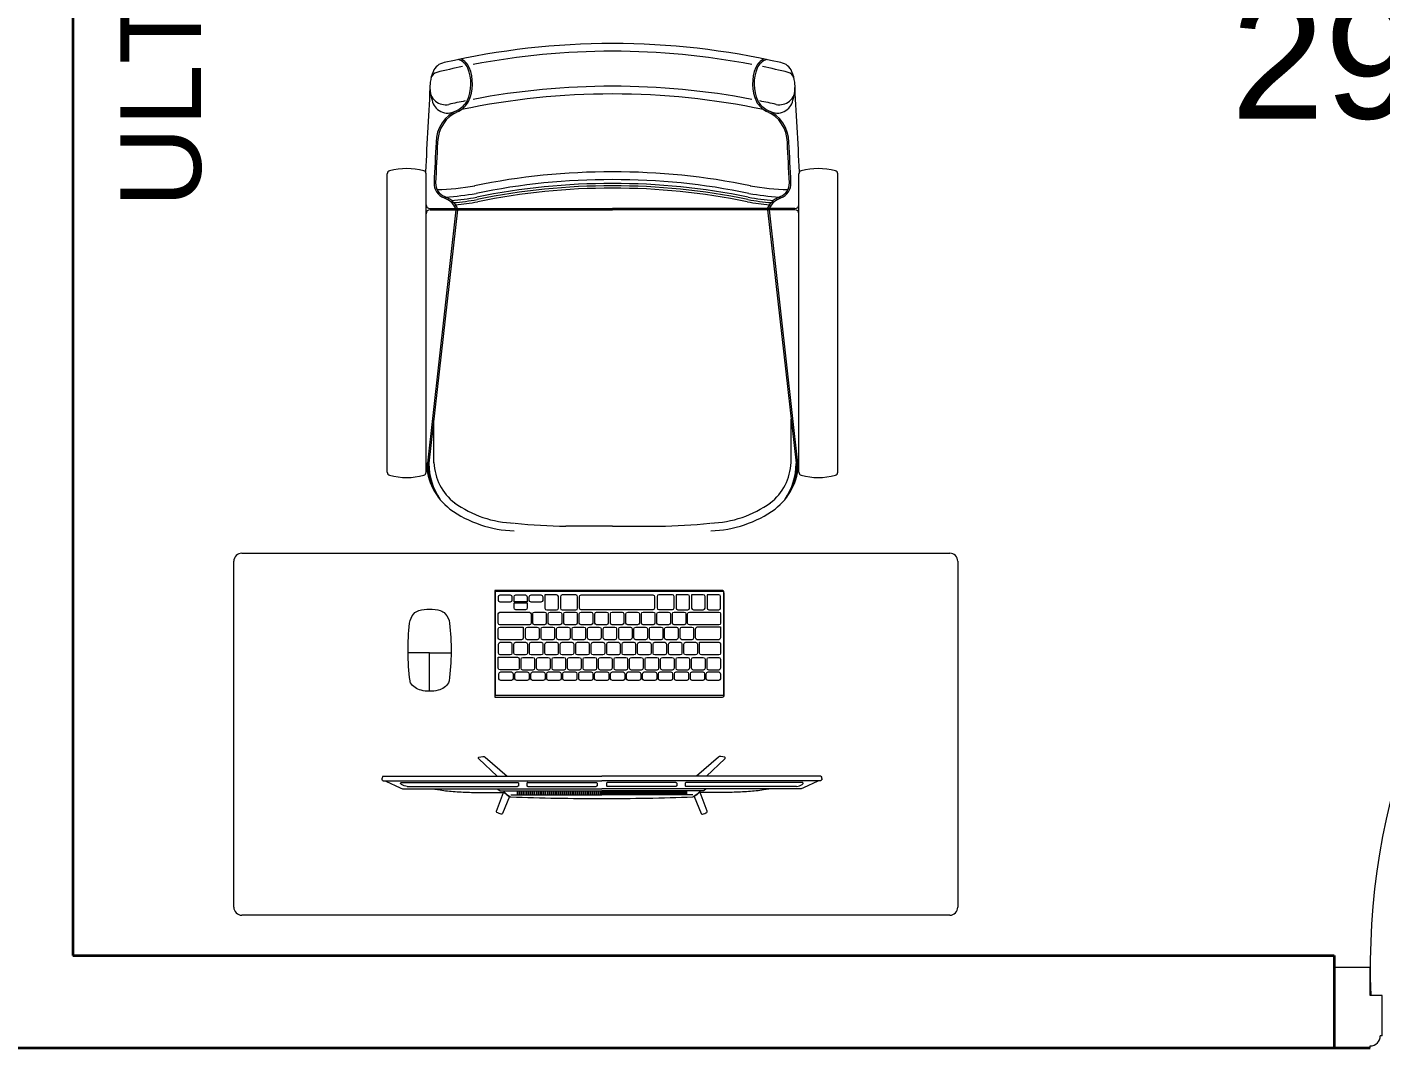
# Model space of a CAD drawing. Header units: millimetres. Extents: x 1448174 to 1599581, y -224422 to -106989.
# Drawn here: x 1466567 to 1468250, y -128863 to -127594 of the extents above; entities that cross this region are included whole.
import ezdxf

# ---------------------------------------------------------------- set-up
doc = ezdxf.new("R2010")
doc.units = ezdxf.units.MM
doc.header["$LTSCALE"] = 600
doc.header["$MEASUREMENT"] = 0
for name, color, linetype, lineweight in [('DOOR', 144, 'Continuous', 13), ('furniture', 30, 'Continuous', 9), ('P-Wall', 1, 'Continuous', 35)]:
    doc.layers.add(name, color=color, linetype=linetype, lineweight=lineweight)
doc.layers.add('fun-text', color=250, linetype='Continuous')
doc.layers.add('TEXT', color=253, linetype='Continuous')
doc.styles.add('ARIAL', font='arial.ttf')

# ---------------------------------------------------------------- blocks, each defined once
blk = doc.blocks.new('A$C19B8274B')
at = {"layer": 'DOOR'}
blk.add_line((-45, 925), (-80, 925), dxfattribs=at)
at = {"layer": 'DOOR', "color": 8}
for p, q in [((-80, 50), (-80, 925)), ((-45, 50), (-45, 925)), ((-45, 50), (-80, 50)), ((-955, -50), (-955, -47.5)), ((-940, -35), (-942.5, -35)), ((-60, -35), (-57.5, -35)), ((-45, -50), (-45, -47.5))]:
    blk.add_line(p, q, dxfattribs=at)
for points in [[(-940, 15), (-955, 15), (-955, 50), (-1000, 50), (-1000, -50), (-955, -50)], [(-60, 15), (-45, 15), (-45, 50), (0, 50), (0, -50), (-45, -50)], [(-940, -35), (-940, 15)], [(-60, -35), (-60, 15)]]:
    blk.add_lwpolyline(points, dxfattribs=at)
for centre, radius, start, end in [((-80, 50), 875, 90, 182.2924), ((-955, -35), 12.5, 270, 0), ((-45, -35), 12.5, 180, 270)]:
    blk.add_arc(centre, radius, start, end, dxfattribs=at)
blk = doc.blocks.new('Tv06_top_cad-block.com')
at = {"color": 0}
for points in [[(-161.1, -3.4), (-173.3, 26.2, 0.359324), (-175.3, 27.3, 0.097501), (-182.8, 24.2, 0.350578), (-183.5, 22.1), (-171.1, -10.4)], [(161.1, -3.4), (173.3, 26.2, -0.359324), (175.3, 27.3, -0.097501), (182.8, 24.2, -0.350578), (183.5, 22.1), (171.1, -10.4)], [(-381.9, -38.8, -0.13121), (-383.2, -32.7, -0.169032), (-383, -32.3), (-381.8, -31.1, -0.205713), (-381.3, -30.9), (-378.5, -30.9, 0.118206), (-376.2, -30.4), (-351.4, -18.4, -0.105648), (-345.8, -17), (0, -17)], [(-339.3, -21.2), (-339.3, -21.2, 0.099639), (-344.3, -22.2), (-349.2, -24.6, 0.215889), (-350.7, -26.3, 0.476075), (-349.4, -28, 0.244765)], [(-295.5, -17), (-282, -15, -0.02037), (-255.8, -12, -0.012056), (-227.2, -10.7), (-169.3, -10.7)], [(-181.8, -17), (-178.5, -14, -0.213415), (-177.3, -13.6), (0, -13.6)], [(-172.1, -13.6, -0.072098), (-159.2, -3, -0.121861), (-158.4, -2.8)], [(-170.1, -10.6, -0.053076), (-160.2, -2.9), (-158.4, -2.8)], [(-147.6, -13.6), (-147.6, -7.5, -0.414214), (-147.4, -7.3), (-146.5, -7.3, -0.414214), (-146.3, -7.5), (-146.3, -13.6)], [(-146.8, -28, 0.414214), (-145, -26.2), (-145, -23, 0.414214), (-146.8, -21.2)], [(-143.9, -13.6), (-143.9, -7.5, -0.414214), (-143.7, -7.3), (-142.7, -7.3, -0.414214), (-142.6, -7.5), (-142.6, -13.6)], [(-140.2, -13.6), (-140.2, -7.5, -0.414214), (-140, -7.3), (-139, -7.3, -0.414214), (-138.8, -7.5), (-138.8, -13.6)], [(-136.4, -13.6), (-136.4, -7.5, -0.414214), (-136.3, -7.3), (-135.3, -7.3, -0.414214), (-135.1, -7.5), (-135.1, -13.6)], [(-132.7, -13.6), (-132.7, -7.5, -0.414214), (-132.5, -7.3), (-131.6, -7.3, -0.414214), (-131.4, -7.5), (-131.4, -13.6)], [(-128.8, -28, -0.414214), (-130.6, -26.2), (-130.6, -23, -0.414214), (-128.8, -21.2)], [(-129, -13.6), (-129, -7.5, -0.414214), (-128.8, -7.3), (-127.9, -7.3, -0.414214), (-127.7, -7.5), (-127.7, -13.6)], [(-125.3, -13.6), (-125.3, -7.5, -0.414214), (-125.1, -7.3), (-124.1, -7.3, -0.414214), (-124, -7.5), (-124, -13.6)], [(-121.6, -13.6), (-121.6, -7.5, -0.414214), (-121.4, -7.3), (-120.4, -7.3, -0.414214), (-120.2, -7.5), (-120.2, -13.6)], [(-117.8, -13.6), (-117.8, -7.5, -0.414214), (-117.7, -7.3), (-116.7, -7.3, -0.414214), (-116.5, -7.5), (-116.5, -13.6)], [(-114.1, -13.6), (-114.1, -7.5, -0.414214), (-113.9, -7.3), (-113, -7.3, -0.414214), (-112.8, -7.5), (-112.8, -13.6)], [(-110.4, -13.6), (-110.4, -7.5, -0.414214), (-110.2, -7.3), (-109.3, -7.3, -0.414214), (-109.1, -7.5), (-109.1, -13.6)], [(-106.7, -13.6), (-106.7, -7.5, -0.414214), (-106.5, -7.3), (-105.5, -7.3, -0.414214), (-105.4, -7.5), (-105.4, -13.6)], [(-103, -13.6), (-103, -7.5, -0.414214), (-102.8, -7.3), (-101.8, -7.3, -0.414214), (-101.6, -7.5), (-101.6, -13.6)], [(-99.2, -13.6), (-99.2, -7.5, -0.414214), (-99.1, -7.3), (-98.1, -7.3, -0.414214), (-97.9, -7.5), (-97.9, -13.6)], [(-95.5, -13.6), (-95.5, -7.5, -0.414214), (-95.3, -7.3), (-94.4, -7.3, -0.414214), (-94.2, -7.5), (-94.2, -13.6)], [(-91.8, -13.6), (-91.8, -7.5, -0.414214), (-91.6, -7.3), (-90.7, -7.3, -0.414214), (-90.5, -7.5), (-90.5, -13.6)], [(-88.1, -13.6), (-88.1, -7.5, -0.414214), (-87.9, -7.3), (-86.9, -7.3, -0.414214), (-86.8, -7.5), (-86.8, -13.6)], [(-84.4, -13.6), (-84.4, -7.5, -0.414214), (-84.2, -7.3), (-83.2, -7.3, -0.414214), (-83, -7.5), (-83, -13.6)], [(-80.6, -13.6), (-80.6, -7.5, -0.414214), (-80.5, -7.3), (-79.5, -7.3, -0.414214), (-79.3, -7.5), (-79.3, -13.6)], [(-76.9, -13.6), (-76.9, -7.5, -0.414214), (-76.7, -7.3), (-75.8, -7.3, -0.414214), (-75.6, -7.5), (-75.6, -13.6)], [(-73.2, -13.6), (-73.2, -7.5, -0.414214), (-73, -7.3), (-72.1, -7.3, -0.414214), (-71.9, -7.5), (-71.9, -13.6)], [(-69.5, -13.6), (-69.5, -7.5, -0.414214), (-69.3, -7.3), (-68.3, -7.3, -0.414214), (-68.2, -7.5), (-68.2, -13.6)], [(-65.8, -13.6), (-65.8, -7.5, -0.414214), (-65.6, -7.3), (-64.6, -7.3, -0.414214), (-64.4, -7.5), (-64.4, -13.6)], [(-62, -13.6), (-62, -7.5, -0.414214), (-61.9, -7.3), (-60.9, -7.3, -0.414214), (-60.7, -7.5), (-60.7, -13.6)], [(-58.3, -13.6), (-58.3, -7.5, -0.414214), (-58.1, -7.3), (-57.2, -7.3, -0.414214), (-57, -7.5), (-57, -13.6)], [(-54.6, -13.6), (-54.6, -7.5, -0.414214), (-54.4, -7.3), (-53.5, -7.3, -0.414214), (-53.3, -7.5), (-53.3, -13.6)], [(-50.9, -13.6), (-50.9, -7.5, -0.414214), (-50.7, -7.3), (-49.7, -7.3, -0.414214), (-49.6, -7.5), (-49.6, -13.6)], [(-47.2, -13.6), (-47.2, -7.5, -0.414214), (-47, -7.3), (-46, -7.3, -0.414214), (-45.8, -7.5), (-45.8, -13.6)], [(-43.4, -13.6), (-43.4, -7.5, -0.414214), (-43.3, -7.3), (-42.3, -7.3, -0.414214), (-42.1, -7.5), (-42.1, -13.6)], [(-39.7, -13.6), (-39.7, -7.5, -0.414214), (-39.5, -7.3), (-38.6, -7.3, -0.414214), (-38.4, -7.5), (-38.4, -13.6)], [(-36, -13.6), (-36, -7.5, -0.414214), (-35.8, -7.3), (-34.9, -7.3, -0.414214), (-34.7, -7.5), (-34.7, -13.6)], [(-32.3, -13.6), (-32.3, -7.5, -0.414214), (-32.1, -7.3), (-31.1, -7.3, -0.414214), (-31, -7.5), (-31, -13.6)], [(-28.6, -13.6), (-28.6, -7.5, -0.414214), (-28.4, -7.3), (-27.4, -7.3, -0.414214), (-27.2, -7.5), (-27.2, -13.6)], [(-24.8, -13.6), (-24.8, -7.5, -0.414214), (-24.7, -7.3), (-23.7, -7.3, -0.414214), (-23.5, -7.5), (-23.5, -13.6)], [(-21.1, -13.6), (-21.1, -7.5, -0.414214), (-20.9, -7.3), (-20, -7.3, -0.414214), (-19.8, -7.5), (-19.8, -13.6)], [(-17.4, -13.6), (-17.4, -7.5, -0.414214), (-17.2, -7.3), (-16.3, -7.3, -0.414214), (-16.1, -7.5), (-16.1, -13.6)], [(-13.7, -13.6), (-13.7, -7.5, -0.414214), (-13.5, -7.3), (-12.5, -7.3, -0.414214), (-12.4, -7.5), (-12.4, -13.6)], [(-10, -13.6), (-10, -7.5, -0.414214), (-9.8, -7.3), (-8.8, -7.3, -0.414214), (-8.6, -7.5), (-8.6, -13.6)], [(-10, -28, 0.414214), (-8.2, -26.2), (-8.2, -23, 0.414214), (-10, -21.2)], [(-6.2, -13.6), (-6.2, -7.5, -0.414214), (-6.1, -7.3), (-5.1, -7.3, -0.414214), (-4.9, -7.5), (-4.9, -13.6)], [(-2.5, -13.6), (-2.5, -7.5, -0.414214), (-2.3, -7.3), (-1.4, -7.3, -0.414214), (-1.2, -7.5), (-1.2, -13.6)], [(181.8, -17), (178.5, -14, 0.213415), (177.3, -13.6), (0, -13.6)], [(381.9, -38.8, 0.13121), (383.2, -32.7, 0.169032), (383, -32.3), (381.8, -31.1, 0.205713), (381.3, -30.9), (378.5, -30.9, -0.118206), (376.2, -30.4), (351.4, -18.4, 0.105648), (345.8, -17), (0, -17)], [(2.5, -13.6), (2.5, -7.5, 0.414214), (2.3, -7.3), (1.4, -7.3, 0.414214), (1.2, -7.5), (1.2, -13.6)], [(6.2, -13.6), (6.2, -7.5, 0.414214), (6.1, -7.3), (5.1, -7.3, 0.414214), (4.9, -7.5), (4.9, -13.6)], [(10, -28, -0.414214), (8.2, -26.2), (8.2, -23, -0.414214), (10, -21.2)], [(10, -13.6), (10, -7.5, 0.414214), (9.8, -7.3), (8.8, -7.3, 0.414214), (8.6, -7.5), (8.6, -13.6)], [(13.7, -13.6), (13.7, -7.5, 0.414214), (13.5, -7.3), (12.5, -7.3, 0.414214), (12.4, -7.5), (12.4, -13.6)], [(17.4, -13.6), (17.4, -7.5, 0.414214), (17.2, -7.3), (16.3, -7.3, 0.414214), (16.1, -7.5), (16.1, -13.6)], [(21.1, -13.6), (21.1, -7.5, 0.414214), (20.9, -7.3), (20, -7.3, 0.414214), (19.8, -7.5), (19.8, -13.6)], [(24.8, -13.6), (24.8, -7.5, 0.414214), (24.7, -7.3), (23.7, -7.3, 0.414214), (23.5, -7.5), (23.5, -13.6)], [(28.6, -13.6), (28.6, -7.5, 0.414214), (28.4, -7.3), (27.4, -7.3, 0.414214), (27.2, -7.5), (27.2, -13.6)], [(32.3, -13.6), (32.3, -7.5, 0.414214), (32.1, -7.3), (31.1, -7.3, 0.414214), (31, -7.5), (31, -13.6)], [(36, -13.6), (36, -7.5, 0.414214), (35.8, -7.3), (34.9, -7.3, 0.414214), (34.7, -7.5), (34.7, -13.6)], [(39.7, -13.6), (39.7, -7.5, 0.414214), (39.5, -7.3), (38.6, -7.3, 0.414214), (38.4, -7.5), (38.4, -13.6)], [(43.4, -13.6), (43.4, -7.5, 0.414214), (43.3, -7.3), (42.3, -7.3, 0.414214), (42.1, -7.5), (42.1, -13.6)], [(47.2, -13.6), (47.2, -7.5, 0.414214), (47, -7.3), (46, -7.3, 0.414214), (45.8, -7.5), (45.8, -13.6)], [(50.9, -13.6), (50.9, -7.5, 0.414214), (50.7, -7.3), (49.7, -7.3, 0.414214), (49.6, -7.5), (49.6, -13.6)], [(54.6, -13.6), (54.6, -7.5, 0.414214), (54.4, -7.3), (53.5, -7.3, 0.414214), (53.3, -7.5), (53.3, -13.6)], [(58.3, -13.6), (58.3, -7.5, 0.414214), (58.1, -7.3), (57.2, -7.3, 0.414214), (57, -7.5), (57, -13.6)], [(62, -13.6), (62, -7.5, 0.414214), (61.9, -7.3), (60.9, -7.3, 0.414214), (60.7, -7.5), (60.7, -13.6)], [(65.8, -13.6), (65.8, -7.5, 0.414214), (65.6, -7.3), (64.6, -7.3, 0.414214), (64.4, -7.5), (64.4, -13.6)], [(69.5, -13.6), (69.5, -7.5, 0.414214), (69.3, -7.3), (68.3, -7.3, 0.414214), (68.2, -7.5), (68.2, -13.6)], [(73.2, -13.6), (73.2, -7.5, 0.414214), (73, -7.3), (72.1, -7.3, 0.414214), (71.9, -7.5), (71.9, -13.6)], [(76.9, -13.6), (76.9, -7.5, 0.414214), (76.7, -7.3), (75.8, -7.3, 0.414214), (75.6, -7.5), (75.6, -13.6)], [(80.6, -13.6), (80.6, -7.5, 0.414214), (80.5, -7.3), (79.5, -7.3, 0.414214), (79.3, -7.5), (79.3, -13.6)], [(84.4, -13.6), (84.4, -7.5, 0.414214), (84.2, -7.3), (83.2, -7.3, 0.414214), (83, -7.5), (83, -13.6)], [(88.1, -13.6), (88.1, -7.5, 0.414214), (87.9, -7.3), (86.9, -7.3, 0.414214), (86.8, -7.5), (86.8, -13.6)], [(91.8, -13.6), (91.8, -7.5, 0.414214), (91.6, -7.3), (90.7, -7.3, 0.414214), (90.5, -7.5), (90.5, -13.6)], [(95.5, -13.6), (95.5, -7.5, 0.414214), (95.3, -7.3), (94.4, -7.3, 0.414214), (94.2, -7.5), (94.2, -13.6)], [(99.2, -13.6), (99.2, -7.5, 0.414214), (99.1, -7.3), (98.1, -7.3, 0.414214), (97.9, -7.5), (97.9, -13.6)], [(103, -13.6), (103, -7.5, 0.414214), (102.8, -7.3), (101.8, -7.3, 0.414214), (101.6, -7.5), (101.6, -13.6)], [(106.7, -13.6), (106.7, -7.5, 0.414214), (106.5, -7.3), (105.5, -7.3, 0.414214), (105.4, -7.5), (105.4, -13.6)], [(110.4, -13.6), (110.4, -7.5, 0.414214), (110.2, -7.3), (109.3, -7.3, 0.414214), (109.1, -7.5), (109.1, -13.6)], [(114.1, -13.6), (114.1, -7.5, 0.414214), (113.9, -7.3), (113, -7.3, 0.414214), (112.8, -7.5), (112.8, -13.6)], [(117.8, -13.6), (117.8, -7.5, 0.414214), (117.7, -7.3), (116.7, -7.3, 0.414214), (116.5, -7.5), (116.5, -13.6)], [(121.6, -13.6), (121.6, -7.5, 0.414214), (121.4, -7.3), (120.4, -7.3, 0.414214), (120.2, -7.5), (120.2, -13.6)], [(125.3, -13.6), (125.3, -7.5, 0.414214), (125.1, -7.3), (124.1, -7.3, 0.414214), (124, -7.5), (124, -13.6)], [(129, -13.6), (129, -7.5, 0.414214), (128.8, -7.3), (127.9, -7.3, 0.414214), (127.7, -7.5), (127.7, -13.6)], [(128.8, -28, 0.414214), (130.6, -26.2), (130.6, -23, 0.414214), (128.8, -21.2)], [(132.7, -13.6), (132.7, -7.5, 0.414214), (132.5, -7.3), (131.6, -7.3, 0.414214), (131.4, -7.5), (131.4, -13.6)], [(136.4, -13.6), (136.4, -7.5, 0.414214), (136.3, -7.3), (135.3, -7.3, 0.414214), (135.1, -7.5), (135.1, -13.6)], [(140.2, -13.6), (140.2, -7.5, 0.414214), (140, -7.3), (139, -7.3, 0.414214), (138.8, -7.5), (138.8, -13.6)], [(143.9, -13.6), (143.9, -7.5, 0.414214), (143.7, -7.3), (142.7, -7.3, 0.414214), (142.6, -7.5), (142.6, -13.6)], [(146.8, -28, -0.414214), (145, -26.2), (145, -23, -0.414214), (146.8, -21.2)], [(147.6, -13.6), (147.6, -7.5, 0.414214), (147.4, -7.3), (146.5, -7.3, 0.414214), (146.3, -7.5), (146.3, -13.6)], [(172.1, -13.6, 0.072098), (159.2, -3, 0.121861), (158.4, -2.8)], [(170.1, -10.6, 0.053076), (160.2, -2.9), (158.4, -2.8)], [(295.5, -17), (282, -15, 0.02037), (255.8, -12, 0.012056), (227.2, -10.7), (169.3, -10.7)], [(339.3, -21.2), (339.3, -21.2, -0.099639), (344.3, -22.2), (349.2, -24.6, -0.215889), (350.7, -26.3, -0.476075), (349.4, -28, -0.244765)], [(-182.5, -38.8), (-214.4, -69.1, 0.250582), (-215, -71, 0.266718), (-214.3, -71.9, 0.084688)], [(-214.3, -71.9), (-207.3, -73.1, 0.211205), (-203.3, -72.1), (-165.2, -38.8)], [(214.3, -71.9), (207.3, -73.1, -0.211205), (203.3, -72.1), (165.2, -38.8)], [(182.5, -38.8), (214.4, -69.1, -0.250582), (215, -71, -0.266718), (214.3, -71.9, -0.084688)]]:
    blk.add_lwpolyline(points, format="xyb", dxfattribs=at)
for points in [[(-339.3, -21.2), (-146.8, -21.2)], [(-158.6, -6.5), (0, -6.5)], [(-128.8, -21.2), (-10, -21.2)], [(158.6, -6.5), (0, -6.5)], [(128.8, -21.2), (10, -21.2)], [(339.3, -21.2), (146.8, -21.2)], [(-381.9, -38.8), (0, -38.8)], [(-378.5, -30.9), (0, -30.9)], [(-349.4, -28), (-146.8, -28)], [(-128.8, -28), (-10, -28)], [(378.5, -30.9), (0, -30.9)], [(381.9, -38.8), (0, -38.8)], [(128.8, -28), (10, -28)], [(349.4, -28), (146.8, -28)]]:
    blk.add_lwpolyline(points, dxfattribs=at)
for centre, radius, start, end in [((0, -4564), 4564, 90, 91.9893), ((0, -4564), 4564, 88.0107, 90), ((-170.5, -10.1), 0.6, 200.9784, 314.0295), ((170.5, -10.1), 0.6, 225.9705, 339.0216)]:
    blk.add_arc(centre, radius, start, end, dxfattribs=at)

msp = doc.modelspace()

# ---------------------------------------------------------------- linework, layer by layer
at = {"layer": 'furniture'}
for p, q in [((1467015.122, -128147.5992), (1467015.122, -127776.3941)), ((1467063.3929, -128147.5992), (1467063.3929, -127776.3941)), ((1467526.7937, -128147.5992), (1467526.7937, -127776.3941)), ((1467575.0646, -128147.5992), (1467575.0646, -127776.3941)), ((1467063.433, -127814.8958), (1467063.433, -127795.2715)), ((1467526.7535, -127814.8958), (1467526.7535, -127795.2715)), ((1467100.3621, -127821.2588), (1467064.9558, -128136.2674)), ((1467102.3014, -127821.2588), (1467066.8841, -128136.3923)), ((1467068.2601, -127819.7229), (1467295.0933, -127819.7229)), ((1467068.2601, -127821.2588), (1467295.0933, -127821.2588)), ((1467521.9264, -127819.7229), (1467295.0933, -127819.7229)), ((1467521.9264, -127821.2588), (1467295.0933, -127821.2588)), ((1467487.8852, -127821.2588), (1467523.3025, -128136.3923)), ((1467489.8245, -127821.2588), (1467525.2308, -128136.2674)), ((1467073.0471, -128135.7909), (1467073.0471, -128081.5558)), ((1467517.1395, -128135.7909), (1467517.1395, -128081.5558)), ((1467295.0933, -128214.5196), (1467237.1682, -128214.5196)), ((1467295.0933, -128214.5196), (1467353.0184, -128214.5196)), ((1466834.3308, -128248.2516), (1467714.3308, -128248.2516)), ((1466824.3308, -128688.2516), (1466824.3308, -128258.2516)), ((1467724.3308, -128258.2516), (1467724.3308, -128688.2516)), ((1467067.7099, -128371.9362), (1467040.9969, -128371.9362)), ((1467067.7099, -128419.84), (1467067.7099, -128371.9362)), ((1467067.7099, -128371.9362), (1467094.423, -128371.9362)), ((1467714.3308, -128698.2516), (1466834.3308, -128698.2516))]:
    msp.add_line(p, q, dxfattribs=at)
for points in [[(1467430.5759, -128294.3611), (1467148.9062, -128294.3611), (1467148.9062, -128427.0121), (1467431.908, -128427.0121, 0.414213562), (1467433.9062, -128425.0139), (1467433.9062, -128297.6914, 0.414213562)], [(1467167.8095, -128309.0444), (1467155.5543, -128309.0444, -0.414213562), (1467153.3341, -128306.8242), (1467153.3341, -128302.1933, -0.414213562), (1467155.5543, -128299.9731), (1467167.8095, -128299.9731, -0.414213562), (1467170.0297, -128302.1933), (1467170.0297, -128306.8242, -0.414213562)], [(1467174.9619, -128300.0333), (1467186.8084, -128300.0333, -0.414213562), (1467189.0286, -128302.2535), (1467189.0286, -128308.6574), (1467172.7417, -128308.6574), (1467172.7417, -128302.2535, -0.414213562)], [(1467206.1734, -128309.0821), (1467193.9181, -128309.0821, -0.414213562), (1467191.6979, -128306.8619), (1467191.6979, -128302.231, -0.414213562), (1467193.9181, -128300.0108), (1467206.1734, -128300.0108, -0.414213562), (1467208.3935, -128302.231), (1467208.3935, -128306.8619, -0.414213562)], [(1467213.2701, -128318.7047), (1467225.6415, -128318.7047, 0.414213562), (1467227.8617, -128316.4846), (1467227.8617, -128302.1576, 0.414213562), (1467225.6415, -128299.9375), (1467211.0499, -128299.9375), (1467211.0499, -128316.4846, 0.414213562)], [(1467249.4431, -128300.1061), (1467232.6014, -128300.1061, 0.414213562), (1467230.3812, -128302.3263), (1467230.3812, -128316.4174, 0.414213562), (1467232.6014, -128318.6376), (1467249.4431, -128318.6376, 0.414213562), (1467251.6633, -128316.4174), (1467251.6633, -128302.3263, 0.414213562)], [(1467256.2534, -128300.0082), (1467345.2503, -128300.0082, -0.414213562), (1467347.4705, -128302.2284), (1467347.4705, -128316.2428, -0.414213562), (1467345.2503, -128318.463), (1467256.2534, -128318.463, -0.414213562), (1467254.0332, -128316.2428), (1467254.0332, -128302.2284, -0.414213562)], [(1467369.521, -128299.845), (1467352.6793, -128299.845, 0.414213562), (1467350.4591, -128302.0652), (1467350.4591, -128316.1563, 0.414213562), (1467352.6793, -128318.3765), (1467369.521, -128318.3765, 0.414213562), (1467371.7412, -128316.1563), (1467371.7412, -128302.0652, 0.414213562)], [(1467376.2972, -128318.5505), (1467388.6686, -128318.5505, 0.414213562), (1467390.8888, -128316.3303), (1467390.8888, -128302.0034, 0.414213562), (1467388.6686, -128299.7832), (1467374.077, -128299.7832), (1467374.077, -128316.3303, 0.414213562)], [(1467395.6293, -128318.5505), (1467408.0007, -128318.5505, 0.414213562), (1467410.2209, -128316.3303), (1467410.2209, -128302.0034, 0.414213562), (1467408.0007, -128299.7832), (1467393.4091, -128299.7832), (1467393.4091, -128316.3303, 0.414213562)], [(1467414.9615, -128318.5505), (1467427.3329, -128318.5505, 0.414213562), (1467429.5531, -128316.3303), (1467429.5531, -128302.0034, 0.414213562), (1467427.3329, -128299.7832), (1467412.7413, -128299.7832), (1467412.7413, -128316.3303, 0.414213562)], [(1467172.7697, -128309.7763), (1467189.0566, -128309.7763), (1467189.0566, -128316.1802, -0.414213562), (1467186.8364, -128318.4004), (1467174.9899, -128318.4004, -0.414213562), (1467172.7697, -128316.1802)], [(1467057.1258, -128418.6561, -0.198797886), (1467044.1516, -128409.157, -0.105160418), (1467043.4029, -128407.0188, -0.060396744), (1467042.9297, -128335.1806, -0.156139107), (1467048.2542, -128323.3793, -0.138320065), (1467054.38, -128319.5192, -0.081218605), (1467067.7099, -128317.84, -0.081218605), (1467081.0398, -128319.5192, -0.138320065), (1467087.1657, -128323.3793, -0.156139107), (1467092.4902, -128335.1806, -0.060396744), (1467092.0169, -128407.0188, -0.105160418), (1467091.2683, -128409.157, -0.198797886), (1467078.2941, -128418.6561, -0.111855295)], [(1467155.2413, -128321.5034), (1467191.7544, -128321.5034, -0.414213562), (1467193.9746, -128323.7236), (1467193.9746, -128335.1179, -0.414213562), (1467191.7544, -128337.3381), (1467155.2413, -128337.3381, -0.414213562), (1467153.0211, -128335.1179), (1467153.0211, -128323.7236, -0.414213562)], [(1467210.492, -128337.2319), (1467198.1909, -128337.2319, -0.414213562), (1467195.9707, -128335.0117), (1467195.9707, -128323.6802, -0.414213562), (1467198.1909, -128321.46), (1467210.492, -128321.46, -0.414213562), (1467212.7122, -128323.6802), (1467212.7122, -128335.0117, -0.414213562)], [(1467229.7901, -128337.2319), (1467217.489, -128337.2319, -0.414213562), (1467215.2688, -128335.0117), (1467215.2688, -128323.6802, -0.414213562), (1467217.489, -128321.46), (1467229.7901, -128321.46, -0.414213562), (1467232.0103, -128323.6802), (1467232.0103, -128335.0117, -0.414213562)], [(1467249.0882, -128337.2319), (1467236.7871, -128337.2319, -0.414213562), (1467234.5669, -128335.0117), (1467234.5669, -128323.6802, -0.414213562), (1467236.7871, -128321.46), (1467249.0882, -128321.46, -0.414213562), (1467251.3084, -128323.6802), (1467251.3084, -128335.0117, -0.414213562)], [(1467268.3863, -128337.2319), (1467256.0852, -128337.2319, -0.414213562), (1467253.865, -128335.0117), (1467253.865, -128323.6802, -0.414213562), (1467256.0852, -128321.46), (1467268.3863, -128321.46, -0.414213562), (1467270.6065, -128323.6802), (1467270.6065, -128335.0117, -0.414213562)], [(1467287.6844, -128337.2319), (1467275.3833, -128337.2319, -0.414213562), (1467273.1631, -128335.0117), (1467273.1631, -128323.6802, -0.414213562), (1467275.3833, -128321.46), (1467287.6844, -128321.46, -0.414213562), (1467289.9046, -128323.6802), (1467289.9046, -128335.0117, -0.414213562)], [(1467306.9825, -128337.2319), (1467294.6814, -128337.2319, -0.414213562), (1467292.4612, -128335.0117), (1467292.4612, -128323.6802, -0.414213562), (1467294.6814, -128321.46), (1467306.9825, -128321.46, -0.414213562), (1467309.2027, -128323.6802), (1467309.2027, -128335.0117, -0.414213562)], [(1467326.2806, -128337.2319), (1467313.9795, -128337.2319, -0.414213562), (1467311.7593, -128335.0117), (1467311.7593, -128323.6802, -0.414213562), (1467313.9795, -128321.46), (1467326.2806, -128321.46, -0.414213562), (1467328.5008, -128323.6802), (1467328.5008, -128335.0117, -0.414213562)], [(1467345.5787, -128337.2319), (1467333.2776, -128337.2319, -0.414213562), (1467331.0574, -128335.0117), (1467331.0574, -128323.6802, -0.414213562), (1467333.2776, -128321.46), (1467345.5787, -128321.46, -0.414213562), (1467347.7989, -128323.6802), (1467347.7989, -128335.0117, -0.414213562)], [(1467364.8768, -128337.2319), (1467352.5757, -128337.2319, -0.414213562), (1467350.3555, -128335.0117), (1467350.3555, -128323.6802, -0.414213562), (1467352.5757, -128321.46), (1467364.8768, -128321.46, -0.414213562), (1467367.097, -128323.6802), (1467367.097, -128335.0117, -0.414213562)], [(1467384.1749, -128337.2319), (1467371.8738, -128337.2319, -0.414213562), (1467369.6536, -128335.0117), (1467369.6536, -128323.6802, -0.414213562), (1467371.8738, -128321.46), (1467384.1749, -128321.46, -0.414213562), (1467386.3951, -128323.6802), (1467386.3951, -128335.0117, -0.414213562)], [(1467390.7419, -128321.4441), (1467427.255, -128321.4441, -0.414213562), (1467429.4752, -128323.6643), (1467429.4752, -128335.0586, -0.414213562), (1467427.255, -128337.2788), (1467390.7419, -128337.2788, -0.414213562), (1467388.5217, -128335.0586), (1467388.5217, -128323.6643, -0.414213562)], [(1467155.3139, -128339.9451), (1467184.1735, -128339.9451), (1467184.1735, -128353.6343, -0.414213562), (1467181.9533, -128355.8545), (1467155.3139, -128355.8545, -0.414213562), (1467153.0937, -128353.6343), (1467153.0937, -128342.1653, -0.414213562)], [(1467201.5426, -128355.7682), (1467189.2415, -128355.7682, -0.414213562), (1467187.0213, -128353.548), (1467187.0213, -128342.2164, -0.414213562), (1467189.2415, -128339.9963), (1467201.5426, -128339.9963, -0.414213562), (1467203.7628, -128342.2164), (1467203.7628, -128353.548, -0.414213562)], [(1467220.8399, -128355.7682), (1467208.5388, -128355.7682, -0.414213562), (1467206.3186, -128353.548), (1467206.3186, -128342.2164, -0.414213562), (1467208.5388, -128339.9963), (1467220.8399, -128339.9963, -0.414213562), (1467223.0601, -128342.2164), (1467223.0601, -128353.548, -0.414213562)], [(1467240.1373, -128355.7682), (1467227.8362, -128355.7682, -0.414213562), (1467225.616, -128353.548), (1467225.616, -128342.2164, -0.414213562), (1467227.8362, -128339.9963), (1467240.1373, -128339.9963, -0.414213562), (1467242.3575, -128342.2164), (1467242.3575, -128353.548, -0.414213562)], [(1467259.4346, -128355.7682), (1467247.1335, -128355.7682, -0.414213562), (1467244.9133, -128353.548), (1467244.9133, -128342.2164, -0.414213562), (1467247.1335, -128339.9963), (1467259.4346, -128339.9963, -0.414213562), (1467261.6548, -128342.2164), (1467261.6548, -128353.548, -0.414213562)], [(1467278.7319, -128355.7682), (1467266.4308, -128355.7682, -0.414213562), (1467264.2106, -128353.548), (1467264.2106, -128342.2164, -0.414213562), (1467266.4308, -128339.9963), (1467278.7319, -128339.9963, -0.414213562), (1467280.9521, -128342.2164), (1467280.9521, -128353.548, -0.414213562)], [(1467298.0292, -128355.7682), (1467285.7281, -128355.7682, -0.414213562), (1467283.5079, -128353.548), (1467283.5079, -128342.2164, -0.414213562), (1467285.7281, -128339.9963), (1467298.0292, -128339.9963, -0.414213562), (1467300.2494, -128342.2164), (1467300.2494, -128353.548, -0.414213562)], [(1467317.3265, -128355.7682), (1467305.0254, -128355.7682, -0.414213562), (1467302.8052, -128353.548), (1467302.8052, -128342.2164, -0.414213562), (1467305.0254, -128339.9963), (1467317.3265, -128339.9963, -0.414213562), (1467319.5467, -128342.2164), (1467319.5467, -128353.548, -0.414213562)], [(1467336.2716, -128355.7682), (1467323.9705, -128355.7682, -0.414213562), (1467321.7503, -128353.548), (1467321.7503, -128342.2164, -0.414213562), (1467323.9705, -128339.9963), (1467336.2716, -128339.9963, -0.414213562), (1467338.4918, -128342.2164), (1467338.4918, -128353.548, -0.414213562)], [(1467355.5689, -128355.7682), (1467343.2678, -128355.7682, -0.414213562), (1467341.0476, -128353.548), (1467341.0476, -128342.2164, -0.414213562), (1467343.2678, -128339.9963), (1467355.5689, -128339.9963, -0.414213562), (1467357.7891, -128342.2164), (1467357.7891, -128353.548, -0.414213562)], [(1467374.463, -128355.7682), (1467362.1619, -128355.7682, -0.414213562), (1467359.9417, -128353.548), (1467359.9417, -128342.2164, -0.414213562), (1467362.1619, -128339.9963), (1467374.463, -128339.9963, -0.414213562), (1467376.6832, -128342.2164), (1467376.6832, -128353.548, -0.414213562)], [(1467393.7604, -128355.7682), (1467381.4592, -128355.7682, -0.414213562), (1467379.239, -128353.548), (1467379.239, -128342.2164, -0.414213562), (1467381.4592, -128339.9963), (1467393.7604, -128339.9963, -0.414213562), (1467395.9805, -128342.2164), (1467395.9805, -128353.548, -0.414213562)], [(1467400.5143, -128339.889), (1467429.3739, -128339.889), (1467429.3739, -128353.5782, -0.414213562), (1467427.1537, -128355.7984), (1467400.5143, -128355.7984, -0.414213562), (1467398.2942, -128353.5782), (1467398.2942, -128342.1092, -0.414213562)], [(1467167.8796, -128374.636), (1467155.5785, -128374.636, -0.414213562), (1467153.3583, -128372.4158), (1467153.3583, -128361.0842, -0.414213562), (1467155.5785, -128358.864), (1467167.8796, -128358.864, -0.414213562), (1467170.0998, -128361.0842), (1467170.0998, -128372.4158, -0.414213562)], [(1467187.0945, -128374.636), (1467174.7934, -128374.636, -0.414213562), (1467172.5732, -128372.4158), (1467172.5732, -128361.0842, -0.414213562), (1467174.7934, -128358.864), (1467187.0945, -128358.864, -0.414213562), (1467189.3147, -128361.0842), (1467189.3147, -128372.4158, -0.414213562)], [(1467206.3094, -128374.636), (1467194.0083, -128374.636, -0.414213562), (1467191.7881, -128372.4158), (1467191.7881, -128361.0842, -0.414213562), (1467194.0083, -128358.864), (1467206.3094, -128358.864, -0.414213562), (1467208.5296, -128361.0842), (1467208.5296, -128372.4158, -0.414213562)], [(1467225.5243, -128374.636), (1467213.2232, -128374.636, -0.414213562), (1467211.003, -128372.4158), (1467211.003, -128361.0842, -0.414213562), (1467213.2232, -128358.864), (1467225.5243, -128358.864, -0.414213562), (1467227.7445, -128361.0842), (1467227.7445, -128372.4158, -0.414213562)], [(1467244.7392, -128374.636), (1467232.4381, -128374.636, -0.414213562), (1467230.2179, -128372.4158), (1467230.2179, -128361.0842, -0.414213562), (1467232.4381, -128358.864), (1467244.7392, -128358.864, -0.414213562), (1467246.9594, -128361.0842), (1467246.9594, -128372.4158, -0.414213562)], [(1467263.9542, -128374.636), (1467251.653, -128374.636, -0.414213562), (1467249.4329, -128372.4158), (1467249.4329, -128361.0842, -0.414213562), (1467251.653, -128358.864), (1467263.9542, -128358.864, -0.414213562), (1467266.1743, -128361.0842), (1467266.1743, -128372.4158, -0.414213562)], [(1467283.1691, -128374.636), (1467270.868, -128374.636, -0.414213562), (1467268.6478, -128372.4158), (1467268.6478, -128361.0842, -0.414213562), (1467270.868, -128358.864), (1467283.1691, -128358.864, -0.414213562), (1467285.3893, -128361.0842), (1467285.3893, -128372.4158, -0.414213562)], [(1467302.384, -128374.636), (1467290.0829, -128374.636, -0.414213562), (1467287.8627, -128372.4158), (1467287.8627, -128361.0842, -0.414213562), (1467290.0829, -128358.864), (1467302.384, -128358.864, -0.414213562), (1467304.6042, -128361.0842), (1467304.6042, -128372.4158, -0.414213562)], [(1467321.5989, -128374.636), (1467309.2978, -128374.636, -0.414213562), (1467307.0776, -128372.4158), (1467307.0776, -128361.0842, -0.414213562), (1467309.2978, -128358.864), (1467321.5989, -128358.864, -0.414213562), (1467323.8191, -128361.0842), (1467323.8191, -128372.4158, -0.414213562)], [(1467340.8138, -128374.636), (1467328.5127, -128374.636, -0.414213562), (1467326.2925, -128372.4158), (1467326.2925, -128361.0842, -0.414213562), (1467328.5127, -128358.864), (1467340.8138, -128358.864, -0.414213562), (1467343.034, -128361.0842), (1467343.034, -128372.4158, -0.414213562)], [(1467360.0287, -128374.636), (1467347.7276, -128374.636, -0.414213562), (1467345.5074, -128372.4158), (1467345.5074, -128361.0842, -0.414213562), (1467347.7276, -128358.864), (1467360.0287, -128358.864, -0.414213562), (1467362.2489, -128361.0842), (1467362.2489, -128372.4158, -0.414213562)], [(1467379.2436, -128374.636), (1467366.9425, -128374.636, -0.414213562), (1467364.7223, -128372.4158), (1467364.7223, -128361.0842, -0.414213562), (1467366.9425, -128358.864), (1467379.2436, -128358.864, -0.414213562), (1467381.4638, -128361.0842), (1467381.4638, -128372.4158, -0.414213562)], [(1467398.4586, -128374.636), (1467386.1575, -128374.636, -0.414213562), (1467383.9373, -128372.4158), (1467383.9373, -128361.0842, -0.414213562), (1467386.1575, -128358.864), (1467398.4586, -128358.864, -0.414213562), (1467400.6788, -128361.0842), (1467400.6788, -128372.4158, -0.414213562)], [(1467403.3526, -128358.841), (1467427.255, -128358.841, -0.414213562), (1467429.4752, -128361.0612), (1467429.4752, -128372.4555, -0.414213562), (1467427.255, -128374.6757), (1467405.5728, -128374.6757, -0.414213562), (1467403.3526, -128372.4555)], [(1467153.0844, -128377.4214), (1467176.9868, -128377.4214, -0.414213562), (1467179.207, -128379.6416), (1467179.207, -128391.036, -0.414213562), (1467176.9868, -128393.2562), (1467155.3046, -128393.2562, -0.414213562), (1467153.0844, -128391.036)], [(1467196.0404, -128393.5041), (1467183.7393, -128393.5041, -0.414213562), (1467181.5191, -128391.2839), (1467181.5191, -128379.9523, -0.414213562), (1467183.7393, -128377.7321), (1467196.0404, -128377.7321, -0.414213562), (1467198.2606, -128379.9523), (1467198.2606, -128391.2839, -0.414213562)], [(1467215.2995, -128393.5041), (1467202.9984, -128393.5041, -0.414213562), (1467200.7782, -128391.2839), (1467200.7782, -128379.9523, -0.414213562), (1467202.9984, -128377.7321), (1467215.2995, -128377.7321, -0.414213562), (1467217.5197, -128379.9523), (1467217.5197, -128391.2839, -0.414213562)], [(1467234.5586, -128393.5041), (1467222.2575, -128393.5041, -0.414213562), (1467220.0373, -128391.2839), (1467220.0373, -128379.9523, -0.414213562), (1467222.2575, -128377.7321), (1467234.5586, -128377.7321, -0.414213562), (1467236.7788, -128379.9523), (1467236.7788, -128391.2839, -0.414213562)], [(1467253.8177, -128393.5041), (1467241.5166, -128393.5041, -0.414213562), (1467239.2964, -128391.2839), (1467239.2964, -128379.9523, -0.414213562), (1467241.5166, -128377.7321), (1467253.8177, -128377.7321, -0.414213562), (1467256.0379, -128379.9523), (1467256.0379, -128391.2839, -0.414213562)], [(1467273.0768, -128393.5041), (1467260.7757, -128393.5041, -0.414213562), (1467258.5555, -128391.2839), (1467258.5555, -128379.9523, -0.414213562), (1467260.7757, -128377.7321), (1467273.0768, -128377.7321, -0.414213562), (1467275.297, -128379.9523), (1467275.297, -128391.2839, -0.414213562)], [(1467292.3359, -128393.5041), (1467280.0348, -128393.5041, -0.414213562), (1467277.8146, -128391.2839), (1467277.8146, -128379.9523, -0.414213562), (1467280.0348, -128377.7321), (1467292.3359, -128377.7321, -0.414213562), (1467294.5561, -128379.9523), (1467294.5561, -128391.2839, -0.414213562)], [(1467311.595, -128393.5041), (1467299.2939, -128393.5041, -0.414213562), (1467297.0737, -128391.2839), (1467297.0737, -128379.9523, -0.414213562), (1467299.2939, -128377.7321), (1467311.595, -128377.7321, -0.414213562), (1467313.8152, -128379.9523), (1467313.8152, -128391.2839, -0.414213562)], [(1467330.8541, -128393.5041), (1467318.553, -128393.5041, -0.414213562), (1467316.3328, -128391.2839), (1467316.3328, -128379.9523, -0.414213562), (1467318.553, -128377.7321), (1467330.8541, -128377.7321, -0.414213562), (1467333.0743, -128379.9523), (1467333.0743, -128391.2839, -0.414213562)], [(1467350.1132, -128393.5041), (1467337.8121, -128393.5041, -0.414213562), (1467335.5919, -128391.2839), (1467335.5919, -128379.9523, -0.414213562), (1467337.8121, -128377.7321), (1467350.1132, -128377.7321, -0.414213562), (1467352.3334, -128379.9523), (1467352.3334, -128391.2839, -0.414213562)], [(1467369.3723, -128393.5041), (1467357.0712, -128393.5041, -0.414213562), (1467354.851, -128391.2839), (1467354.851, -128379.9523, -0.414213562), (1467357.0712, -128377.7321), (1467369.3723, -128377.7321, -0.414213562), (1467371.5925, -128379.9523), (1467371.5925, -128391.2839, -0.414213562)], [(1467388.6314, -128393.5041), (1467376.3303, -128393.5041, -0.414213562), (1467374.1101, -128391.2839), (1467374.1101, -128379.9523, -0.414213562), (1467376.3303, -128377.7321), (1467388.6314, -128377.7321, -0.414213562), (1467390.8516, -128379.9523), (1467390.8516, -128391.2839, -0.414213562)], [(1467407.8905, -128393.5041), (1467395.5894, -128393.5041, -0.414213562), (1467393.3692, -128391.2839), (1467393.3692, -128379.9523, -0.414213562), (1467395.5894, -128377.7321), (1467407.8905, -128377.7321, -0.414213562), (1467410.1107, -128379.9523), (1467410.1107, -128391.2839, -0.414213562)], [(1467427.1496, -128393.5041), (1467414.8485, -128393.5041, -0.414213562), (1467412.6283, -128391.2839), (1467412.6283, -128379.9523, -0.414213562), (1467414.8485, -128377.7321), (1467427.1496, -128377.7321, -0.414213562), (1467429.3698, -128379.9523), (1467429.3698, -128391.2839, -0.414213562)], [(1467169.3909, -128406.4185), (1467156.1422, -128406.4185, -0.414213562), (1467153.922, -128404.1983), (1467153.922, -128398.0439, -0.414213562), (1467156.1422, -128395.8237), (1467169.3909, -128395.8237, -0.414213562), (1467171.6111, -128398.0439), (1467171.6111, -128404.1983, -0.414213562)], [(1467189.2194, -128406.4185), (1467175.9707, -128406.4185, -0.414213562), (1467173.7505, -128404.1983), (1467173.7505, -128398.0439, -0.414213562), (1467175.9707, -128395.8237), (1467189.2194, -128395.8237, -0.414213562), (1467191.4396, -128398.0439), (1467191.4396, -128404.1983, -0.414213562)], [(1467209.0479, -128406.4185), (1467195.7992, -128406.4185, -0.414213562), (1467193.579, -128404.1983), (1467193.579, -128398.0439, -0.414213562), (1467195.7992, -128395.8237), (1467209.0479, -128395.8237, -0.414213562), (1467211.2681, -128398.0439), (1467211.2681, -128404.1983, -0.414213562)], [(1467228.8764, -128406.4185), (1467215.6277, -128406.4185, -0.414213562), (1467213.4075, -128404.1983), (1467213.4075, -128398.0439, -0.414213562), (1467215.6277, -128395.8237), (1467228.8764, -128395.8237, -0.414213562), (1467231.0966, -128398.0439), (1467231.0966, -128404.1983, -0.414213562)], [(1467248.7049, -128406.4185), (1467235.4562, -128406.4185, -0.414213562), (1467233.236, -128404.1983), (1467233.236, -128398.0439, -0.414213562), (1467235.4562, -128395.8237), (1467248.7049, -128395.8237, -0.414213562), (1467250.9251, -128398.0439), (1467250.9251, -128404.1983, -0.414213562)], [(1467268.5334, -128406.4185), (1467255.2847, -128406.4185, -0.414213562), (1467253.0645, -128404.1983), (1467253.0645, -128398.0439, -0.414213562), (1467255.2847, -128395.8237), (1467268.5334, -128395.8237, -0.414213562), (1467270.7536, -128398.0439), (1467270.7536, -128404.1983, -0.414213562)], [(1467288.3619, -128406.4185), (1467275.1132, -128406.4185, -0.414213562), (1467272.893, -128404.1983), (1467272.893, -128398.0439, -0.414213562), (1467275.1132, -128395.8237), (1467288.3619, -128395.8237, -0.414213562), (1467290.5821, -128398.0439), (1467290.5821, -128404.1983, -0.414213562)], [(1467308.1904, -128406.4185), (1467294.9417, -128406.4185, -0.414213562), (1467292.7215, -128404.1983), (1467292.7215, -128398.0439, -0.414213562), (1467294.9417, -128395.8237), (1467308.1904, -128395.8237, -0.414213562), (1467310.4106, -128398.0439), (1467310.4106, -128404.1983, -0.414213562)], [(1467328.0189, -128406.4185), (1467314.7702, -128406.4185, -0.414213562), (1467312.55, -128404.1983), (1467312.55, -128398.0439, -0.414213562), (1467314.7702, -128395.8237), (1467328.0189, -128395.8237, -0.414213562), (1467330.2391, -128398.0439), (1467330.2391, -128404.1983, -0.414213562)], [(1467347.8474, -128406.4185), (1467334.5987, -128406.4185, -0.414213562), (1467332.3785, -128404.1983), (1467332.3785, -128398.0439, -0.414213562), (1467334.5987, -128395.8237), (1467347.8474, -128395.8237, -0.414213562), (1467350.0676, -128398.0439), (1467350.0676, -128404.1983, -0.414213562)], [(1467367.6759, -128406.4185), (1467354.4272, -128406.4185, -0.414213562), (1467352.207, -128404.1983), (1467352.207, -128398.0439, -0.414213562), (1467354.4272, -128395.8237), (1467367.6759, -128395.8237, -0.414213562), (1467369.8961, -128398.0439), (1467369.8961, -128404.1983, -0.414213562)], [(1467387.5044, -128406.4185), (1467374.2557, -128406.4185, -0.414213562), (1467372.0355, -128404.1983), (1467372.0355, -128398.0439, -0.414213562), (1467374.2557, -128395.8237), (1467387.5044, -128395.8237, -0.414213562), (1467389.7246, -128398.0439), (1467389.7246, -128404.1983, -0.414213562)], [(1467407.3329, -128406.4185), (1467394.0842, -128406.4185, -0.414213562), (1467391.864, -128404.1983), (1467391.864, -128398.0439, -0.414213562), (1467394.0842, -128395.8237), (1467407.3329, -128395.8237, -0.414213562), (1467409.5531, -128398.0439), (1467409.5531, -128404.1983, -0.414213562)], [(1467427.1614, -128406.4185), (1467413.9127, -128406.4185, -0.414213562), (1467411.6925, -128404.1983), (1467411.6925, -128398.0439, -0.414213562), (1467413.9127, -128395.8237), (1467427.1614, -128395.8237, -0.414213562), (1467429.3816, -128398.0439), (1467429.3816, -128404.1983, -0.414213562)]]:
    msp.add_lwpolyline(points, format="xyb", close=True, dxfattribs=at)
msp.add_lwpolyline([(1467433.0329, -128425.275), (1467149.7909, -128425.275), (1467149.7909, -128295.3763), (1467433.0329, -128295.3763)], close=True, dxfattribs=at)
for centre, radius, start, end in [((1467295.0933, -128546.6827), 932.1632, 90, 102.9697899), ((1467295.0933, -128546.6827), 922.509, 90, 100.828697), ((1467295.0933, -128546.6827), 932.1632, 77.0302101, 90), ((1467295.0933, -128546.6827), 922.509, 79.171303, 90), ((1467088.9943, -127656.3772), 18.3429, 99.7714688, 158.2063254), ((1467295.0933, -128546.6827), 922.509, 101.6619786, 103.7008258), ((1467097.6058, -127652.8475), 19.3084, 23.9665058, 72.4561857), ((1467097.6058, -127652.8475), 21.2392, 23.9665058, 64.2037369), ((1467492.5808, -127652.8475), 21.2392, 115.7962631, 156.0334942), ((1467492.5808, -127652.8475), 19.3084, 107.5438143, 156.0334942), ((1467295.0933, -128546.6827), 922.509, 76.2991742, 78.3380214), ((1467501.1923, -127656.3772), 18.3429, 21.7936746, 80.2285312), ((1467120.6325, -127669.03), 52.4125, 158.2063254, 173.0975981), ((1467078.8817, -127659.8026), 9.6542, 103.7008258, 167.5373335), ((1467066.5831, -127664.4633), 52.4125, 336.0334942, 21.7936746), ((1467066.5831, -127664.4633), 54.3433, 336.0334942, 21.7936746), ((1467523.6035, -127664.4633), 54.3433, 158.2063254, 203.9665058), ((1467523.6035, -127664.4633), 52.4125, 158.2063254, 203.9665058), ((1467511.3049, -127659.8026), 9.6542, 12.4626665, 76.2991742), ((1467469.5541, -127669.03), 52.4125, 6.9024019, 21.7936746), ((1477727.2633, -128284.8414), 10676.8032, 176.65963364, 177.25843805), ((1467087.4396, -127671.3687), 19.3084, 176.7000845, 282.6732322), ((1467120.6325, -127669.03), 52.4125, 180.25678, 197.7458291), ((1467295.0933, -128594.8123), 917.5405, 90, 101.8107241), ((1467295.0933, -128594.8123), 927.1947, 90, 100.7755607), ((1467295.0933, -128594.8123), 927.1947, 79.2244393, 90), ((1467295.0933, -128594.8123), 917.5405, 78.1892759, 90), ((1467502.747, -127671.3687), 19.3084, 257.3267678, 3.2999155), ((1467469.5541, -127669.03), 52.4125, 342.2541709, 359.74322), ((1456862.9233, -128284.8414), 10676.8032, 2.74156195, 3.34036636), ((1467090.1635, -127681.1975), 19.8188, 191.0762052, 298.3911172), ((1467295.0933, -128594.8123), 927.1947, 101.3962384, 102.6732322), ((1467090.9558, -127673.2728), 26.627, 296.0126083, 332.0488133), ((1467090.9558, -127673.2728), 28.5578, 296.0126083, 332.0488133), ((1467499.2308, -127673.2728), 28.5578, 207.9511867, 243.9873917), ((1467499.2308, -127673.2728), 26.627, 207.9511867, 243.9873917), ((1467295.0933, -128594.8123), 927.1947, 77.3267678, 78.6037616), ((1467500.0231, -127681.1975), 19.8188, 241.6088828, 348.9237948), ((1467119.8401, -127737.8176), 44.1095, 112.959813, 179.3754424), ((1467119.8401, -127737.8176), 42.1787, 112.959813, 179.3754424), ((1467470.3465, -127737.8176), 42.1787, 0.6245576, 67.040187), ((1467470.3465, -127737.8176), 44.1095, 0.6245576, 67.040187), ((1477727.2633, -128284.8414), 10665.5921, 177.05750074, 177.32765938), ((1477727.2633, -128284.8414), 10663.6612, 177.05803753, 177.32765938), ((1456862.9233, -128284.8414), 10663.6612, 2.67234062, 2.94196247), ((1456862.9233, -128284.8414), 10665.5921, 2.67234062, 2.94249926), ((1467018.9836, -127776.3941), 3.8617, 104.5091638, 180), ((1467039.2574, -127854.7353), 84.7837, 75.4908362, 104.5091638), ((1467059.5312, -127776.3941), 3.8617, 0, 75.4908362), ((1467292.6795, -128607.9735), 833.88, 89.8322052, 101.7053863), ((1467297.5071, -128607.9735), 833.88, 78.2946137, 90.1677948), ((1467292.6795, -128607.9735), 833.88, 89.8322052, 89.8341478), ((1467530.6554, -127776.3941), 3.8617, 104.5091638, 180), ((1467550.9292, -127854.7353), 84.7837, 75.4908362, 104.5091638), ((1467571.203, -127776.3941), 3.8617, 0, 75.4908362), ((1467092.5574, -127788.4665), 19.3084, 177.3276594, 249.244019), ((1467092.5574, -127788.4665), 17.3775, 177.3276594, 249.244019), ((1467066.5627, -127464.8945), 331.4631, 271.8031238, 279.9426953), ((1467292.6795, -128607.9735), 824.2258, 89.8322052, 101.7053863), ((1467292.6795, -128607.9735), 819.3987, 89.8322052, 101.7053863), ((1467292.6795, -128607.9735), 816.5025, 89.830818, 101.7053863), ((1467292.6795, -128607.9735), 813.6062, 89.830015, 101.7053863), ((1467297.5071, -128607.9735), 824.2258, 78.2946137, 90.1677948), ((1467297.5071, -128607.9735), 813.6062, 78.2946137, 90.169985), ((1467297.5071, -128607.9735), 816.5025, 78.2946137, 90.169182), ((1467297.5071, -128607.9735), 819.3987, 78.2946137, 90.1677948), ((1467523.6239, -127464.8945), 331.4631, 260.0573047, 268.1968762), ((1467497.6292, -127788.4665), 17.3775, 290.755981, 2.6723406), ((1467497.6292, -127788.4665), 19.3084, 290.755981, 2.6723406), ((1467075.8889, -127832.4484), 27.7262, 27.3207801, 69.244019), ((1467075.8889, -127832.4484), 29.657, 27.3207801, 69.244019), ((1467066.5627, -127464.8945), 341.1173, 273.5899944, 279.9426953), ((1467066.5627, -127464.8945), 345.9444, 274.6967195, 279.9426953), ((1467066.5627, -127464.8945), 348.8406, 275.1195074, 279.9426953), ((1467066.5627, -127464.8945), 351.7369, 275.4393317, 279.9426953), ((1467523.6239, -127464.8945), 351.7369, 260.0573047, 264.5606683), ((1467523.6239, -127464.8945), 348.8406, 260.0573047, 264.8804926), ((1467523.6239, -127464.8945), 345.9444, 260.0573047, 265.3032805), ((1467523.6239, -127464.8945), 341.1173, 260.0573047, 266.4100056), ((1467514.2977, -127832.4484), 29.657, 110.755981, 152.6792199), ((1467514.2977, -127832.4484), 27.7262, 110.755981, 152.6792199), ((1467068.22, -127826.0859), 4.8271, 90, 180), ((1467068.2601, -127814.8958), 4.8271, 180, 270), ((1467521.9264, -127814.8958), 4.8271, 270, 0), ((1467521.9666, -127826.0859), 4.8271, 0, 90), ((1467018.9836, -128147.5992), 3.8617, 180, 255.4908362), ((1467059.5312, -128147.5992), 3.8617, 284.5091638, 0), ((1467140.5414, -128132.4044), 77.2335, 182.6868545, 232.0255054), ((1467065.9152, -128136.3752), 0.9654, 173.5869923, 181.5175999), ((1467142.7695, -128134.3391), 77.8467, 181.5175999, 216.502799), ((1467146.7345, -128136.3736), 79.8566, 180.0919288, 213.9655232), ((1467140.5414, -128132.4044), 67.5793, 182.6868545, 232.0255054), ((1467449.6451, -128132.4044), 67.5793, 307.9744946, 357.3131455), ((1467449.6451, -128132.4044), 77.2335, 307.9744946, 357.3131455), ((1467443.4521, -128136.3736), 79.8566, 326.0344768, 359.9080712), ((1467447.4171, -128134.3391), 77.8467, 323.497201, 358.4824001), ((1467524.2714, -128136.3752), 0.9654, 358.4824001, 6.4130077), ((1467530.6554, -128147.5992), 3.8617, 180, 255.4908362), ((1467571.203, -128147.5992), 3.8617, 284.5091638, 0), ((1467039.2574, -128069.2579), 84.7837, 255.4908362, 284.5091638), ((1467550.9292, -128069.2579), 84.7837, 255.4908362, 284.5091638), ((1467176.5916, -128077.8255), 142.5328, 234.1022717, 268.5404432), ((1467176.5916, -128077.8255), 132.8786, 234.1022717, 268.5404432), ((1467413.595, -128077.8255), 132.8786, 271.4595568, 305.8977283), ((1467413.595, -128077.8255), 142.5328, 271.4595568, 305.8977283), ((1467240.6218, -127631.042), 583.4876, 263.4499088, 269.666385), ((1467349.5647, -127631.042), 583.4876, 270.333615, 276.5500912), ((1466834.3308, -128258.2516), 10, 90, 180), ((1467714.3308, -128258.2516), 10, 0, 90), ((1466834.3308, -128688.2516), 10, 180, 270), ((1467714.3308, -128688.2516), 10, 270, 0)]:
    msp.add_arc(centre, radius, start, end, dxfattribs=at)
at = {"layer": 'P-Wall', "linetype": 'Continuous'}
for p, q in [((1466624.3308, -125708.2516), (1466624.3308, -128748.2516)), ((1466624.3308, -128748.2516), (1468192.098, -128748.2516)), ((1468192.098, -128748.2516), (1468192.098, -128863.2516)), ((1466052.098, -128863.2516), (1468237.098, -128863.2516))]:
    msp.add_line(p, q, dxfattribs=at)

# ---------------------------------------------------------------- block references
at = {"layer": 'DOOR', "color": 18, "linetype": 'Continuous', "true_color": 0x000000}
msp.add_blockref('A$C19B8274B', (1469192.098, -128813.2516), dxfattribs=at)
at = {"layer": 'furniture', "xscale": 0.7133758807378205, "yscale": 0.7133758807378205, "zscale": 0.7133758807378205, "rotation": 180}
msp.add_blockref('Tv06_top_cad-block.com', (1467281.8528, -128553.1546), dxfattribs=at)

# ---------------------------------------------------------------- texts
at = {"layer": 'fun-text', "lineweight": -3, "insert": (1466683.4471, -127818.7344), "char_height": 100, "attachment_point": 1, "rotation": 90, "style": 'ARIAL'}
msp.add_mtext_dynamic_manual_height_columns('ULTRASOUND', width=1333.717393, gutter_width=1375, heights=[0], dxfattribs=at)
at = {"layer": 'TEXT', "insert": (1468582.3494, -127383.8362), "char_height": 150, "width": 2711.592769, "attachment_point": 5, "style": 'ARIAL'}
msp.add_mtext('ULTRA SOUND\\PROOM\\P2963x3000', dxfattribs=at)

doc.saveas('drawing.dxf')
